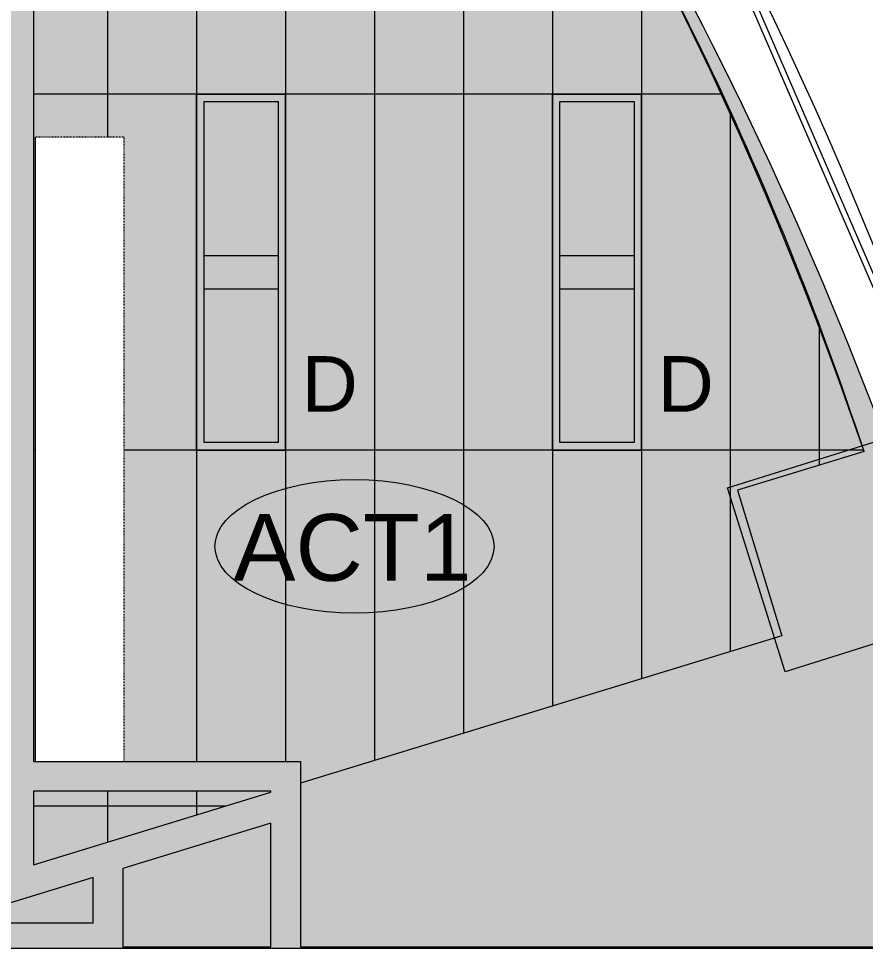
# Model space of a CAD drawing. Header units: inches. Extents: x 50 to 3088, y -595 to 388.
# Drawn here: x 1275.6 to 1389.8, y 18.3 to 144 of the extents above; entities that cross this region are included whole.
import ezdxf

# ---------------------------------------------------------------- set-up
doc = ezdxf.new("R2010")
doc.units = ezdxf.units.IN
doc.header["$MEASUREMENT"] = 0
doc.linetypes.add('Overhead', pattern=[0.15625, 0.09375, -0.0625])
for name, color, linetype, lineweight in [('A-ANNO-NOTE', 131, 'Continuous', 9), ('A-CLNG', 13, 'Continuous', 9), ('A-CLNG-PATT', 13, 'Continuous', 9), ('A-DETL', 90, 'Continuous', 9), ('A-DETL-GENF', 92, 'Continuous', 9), ('A-EXIST-GLAZ', 250, 'Continuous', 9), ('A-WALL', 113, 'Continuous', 13), ('A-WALL-PATT', 111, 'Continuous', 13), ('E-LITE-EQPM', 33, 'Continuous', 9), ('G-ANNO-TEXT', 231, 'Continuous', 9), ('new block- skin dc_dwg', 8, 'Continuous', 9), ('Q-CASE', 31, 'Continuous', 13), ('S-EXIST-COLS', 250, 'Continuous', 9)]:
    doc.layers.add(name, color=color, linetype=linetype, lineweight=lineweight)
doc.styles.add('Arial_1', font='arial.ttf', dxfattribs={"height": 7.5})
doc.styles.add('Arial_2', font='arial.ttf', dxfattribs={"height": 9})

# ---------------------------------------------------------------- blocks, each defined once
blk = doc.blocks.new('Upper Cabinet - Standard Upper Cabinet-1775553-Reflected Ceiling Plan')
at = {"layer": 'Q-CASE'}
blk.add_line((36.94, 0), (-47.26, 0), dxfattribs=at)
at = {"layer": 'Q-CASE', "linetype": 'Overhead', "lineweight": 9}
for p, q in [((36.94, -12), (36.94, 0)), ((-47.26, -12), (36.94, -12))]:
    blk.add_line(p, q, dxfattribs=at)
blk = doc.blocks.new('Rectangular Ceiling Light - Recessed - New 1_ x 4_-1727267-Reflected Ceiling Plan')
at = {"layer": 'E-LITE-EQPM', "lineweight": 20}
for p, q in [((-6.74, -26.34), (-6.74, 21.66)), ((-6.74, 21.66), (5.26, 21.66)), ((5.26, 21.66), (5.26, -26.34)), ((-5.74, -25.34), (-5.74, 20.66)), ((-5.74, 20.66), (4.26, 20.66)), ((4.26, 20.66), (4.26, -25.34)), ((4.26, -0.09), (-5.74, -0.09)), ((4.26, -4.59), (-5.74, -4.59)), ((5.26, -26.34), (-6.74, -26.34)), ((4.26, -25.34), (-5.74, -25.34))]:
    blk.add_line(p, q, dxfattribs=at)
blk = doc.blocks.new('new block- skin dc_dwg-1925045-Reflected Ceiling Plan')
at = {"layer": 'A-EXIST-GLAZ', "flags": 128}
for points in [[(2606.21, 1671.45), (2646.39, 1634.05), (2682.56, 1592.66), (2714.27, 1547.78), (2741.19, 1499.87), (2763.03, 1449.49)], [(2605.75, 1670.85), (2645.85, 1633.52), (2681.96, 1592.2), (2713.63, 1547.38), (2740.52, 1499.53), (2762.31, 1449.27)]]:
    blk.add_lwpolyline(points, dxfattribs=at)
at = {"layer": 'A-WALL', "color": 250, "lineweight": 9}
for centre, radius, start, end in [((2263.32, 1262.82), 534.44, 20.4781, 50.0057), ((2263.32, 1262.82), 534.44, 20.4781, 50.0057), ((2273.64, 1270.09), 511.32, 18.9519, 51.534)]:
    blk.add_arc(centre, radius, start, end, dxfattribs=at)
at = {"layer": 'S-EXIST-COLS', "flags": 128}
blk.add_lwpolyline([(2746.86, 1405.67), (2739.1, 1430.48), (2761.54, 1437.5), (2769.3, 1412.69)], close=True, dxfattribs=at)
blk = doc.blocks.new('FORM Finish Tag - Default w_arrow-62639-Reflected Ceiling Plan')
at = {"layer": 'A-ANNO-NOTE', "lineweight": 20}
blk.add_ellipse((0, 0), major_axis=(-0.196, 0), ratio=0.478314, dxfattribs=at)

msp = doc.modelspace()

# ---------------------------------------------------------------- hatches: boundary and pattern name
at = {"layer": 'A-CLNG-PATT', "lineweight": 13}
h = msp.add_hatch(dxfattribs=at)
h.set_pattern_fill('FP_15', color=256, style=0, pattern_type=2)
h.set_pattern_definition([(90, (1347.595, 85.781), (12, -7e-16), []), (0, (1347.595, 85.78), (0, -48), [])])
h.paths.add_polyline_path([(1277.5924, 29.8495), (1309.5924, 39.6329), (1309.5924, 39.7607), (1277.5924, 39.7607), (1277.5924, 31.8511)], flags=0)
h.paths.add_polyline_path([(1313.5924, 40.8558), (1378.5367, 60.7113), (1372.5239, 80.3782), (1389.5975, 85.5981), (1384.7785, 99.4223), (1379.5089, 113.0812), (1373.7944, 126.5599), (1367.5532, 140.0185), (1360.9347, 153.141), (1353.9473, 165.9376), (1346.6168, 178.3874), (1338.779, 190.7528), (1325.2416, 181.9615), (1277.5924, 181.9615), (1277.5924, 43.7607), (1277.8324, 43.7607), (1277.8324, 127.9615), (1289.8324, 127.9615), (1289.8324, 43.7607), (1313.5924, 43.7607)], flags=0)
h.paths.add_polyline_path([(1354.6531, 85.7813), (1347.5924, 85.7813), (1347.5924, 133.7813), (1359.5924, 133.7813), (1359.5924, 85.7813)], flags=0)
h.paths.add_polyline_path([(1308.0032, 85.7813), (1299.5924, 85.7813), (1299.5924, 133.7813), (1311.5924, 133.7813), (1311.5924, 85.7813)], flags=0)
at = {"layer": 'A-DETL-GENF'}
h = msp.add_hatch(color=254, dxfattribs=at)
h.paths.add_polyline_path([(1410.1542, 18.5865), (1412.9044, 18.5865), (1409.115, 34.3006), (1404.6549, 50.5087), (1400.0976, 65.3426), (1394.878, 80.6413), (1389.191, 95.7724), (1383.042, 110.7216), (1376.4366, 125.475), (1369.3812, 140.0185), (1361.2498, 155.461), (1353.9473, 168.4212), (1345.5834, 182.2537), (1339.6955, 191.348), (1325.2416, 181.9615), (1273.5924, 181.9615), (1273.5924, 210.4121), (1277.5924, 210.3694), (1277.5924, 185.9615), (1324.1125, 185.9977), (1337.5217, 194.7057), (1336.7985, 195.8227), (1327.601, 209.1155), (1317.9995, 222.1195), (1308.0032, 234.8224), (1297.6214, 247.2123), (1286.8639, 259.2775), (1275.7408, 271.0065), (1263.6124, 282.9948), (1251.5531, 294.1902), (1240.2853, 304.0679), (1233.4508, 309.6974), (1230.5064, 305.79), (1208.2604, 305.79), (1208.2604, 210.4121), (1237.5924, 210.4121), (1237.5924, 206.4121), (1200.2604, 206.4121), (1200.2604, 187.9121), (1196.2604, 187.9121), (1196.2604, 206.4121), (1186.5914, 206.4121), (1186.5914, 210.4121), (1192.2604, 210.4121), (1192.2604, 321.4042), (1192.5105, 321.2157), (1201.9375, 333.7259), (1149.7551, 373.0481), (734.0287, 373.0481), (734.0287, 333.9838), (851.9664, 333.9838), (851.9664, 329.9838), (833.9664, 329.9838), (833.9664, 284.4541), (829.9664, 284.4541), (829.9664, 299.4541), (821.9664, 299.4541), (821.9664, 210.4121), (829.9664, 210.4121), (829.9664, 224.4541), (833.9664, 224.4541), (833.9664, 206.4121), (764.5924, 206.4121), (764.5924, 210.4121), (793.9664, 210.4121), (793.9664, 299.4541), (781.9664, 299.4541), (781.9664, 329.9838), (722.5924, 329.9838), (722.5924, 210.4121), (728.5924, 210.4121), (728.5924, 206.4121), (675.7567, 206.4121), (675.7567, 210.4121), (718.5924, 210.4121), (718.5924, 241.4838), (706.5924, 241.4838), (706.5924, 329.9838), (675.7567, 329.9838), (675.7567, 333.9838), (639.7567, 333.9838), (639.7567, 329.9838), (633.5924, 329.9838), (633.5924, 210.4121), (639.7567, 210.4121), (639.7567, 206.4121), (559.5924, 206.4121), (559.5924, 210.4121), (588.0924, 210.4121), (588.0924, 222.4121), (629.5924, 222.4121), (629.5924, 329.9838), (517.3424, 329.9838), (517.3424, 292.3834), (513.8424, 292.3834), (513.8424, 329.9838), (513.5924, 329.9838), (513.5924, 210.4121), (513.8424, 210.4121), (513.8424, 256.3834), (517.3424, 256.3834), (517.3424, 210.4121), (523.5924, 210.4121), (523.5924, 206.4121), (500.5924, 206.4121), (500.5924, 210.4121), (505.8424, 210.4121), (505.8424, 256.3834), (509.3424, 256.3834), (509.3424, 210.4121), (509.5924, 210.4121), (509.5924, 329.9838), (509.3424, 329.9838), (509.3424, 292.3834), (505.8424, 292.3834), (505.8424, 329.9838), (409.5924, 329.9838), (409.5924, 195.3627), (445.5924, 195.3627), (445.5924, 210.4121), (464.5924, 210.4121), (464.5924, 206.4121), (449.5924, 206.4121), (449.5924, 145.9615), (482.5924, 145.9615), (482.5924, 141.9615), (445.5924, 141.9615), (445.5924, 156.9615), (409.5924, 156.9615), (409.5924, 22.5732), (525.8424, 22.5732), (525.8424, 64.4236), (529.3424, 64.4236), (529.3424, 22.5732), (529.5924, 22.5732), (529.5924, 141.9615), (529.3424, 141.9615), (529.3424, 100.1111), (525.8424, 100.1111), (525.8424, 141.9615), (518.5924, 141.9615), (518.5924, 145.9615), (539.5924, 145.9615), (539.5924, 141.9615), (533.5924, 141.9615), (533.5924, 22.5732), (646.8424, 22.5732), (646.8424, 64.1111), (650.3424, 64.1111), (650.3424, 22.5732), (650.5924, 22.5732), (650.5924, 99.6468), (650.3424, 99.8352), (650.3424, 98.7041), (646.8424, 98.7041), (646.8424, 102.4726), (631.5924, 113.9643), (631.5924, 129.9615), (595.6128, 129.9615), (595.6128, 141.9615), (575.5924, 141.9615), (575.5924, 145.9615), (731.5924, 145.9615), (731.5924, 141.9615), (711.0924, 141.9615), (711.0924, 129.9615), (669.0924, 129.9615), (669.0924, 120.8975), (654.5924, 101.6411), (654.5924, 22.5732), (773.8424, 22.5732), (773.8424, 64.1111), (777.3424, 64.1111), (777.3424, 22.5732), (777.5924, 22.5732), (777.5924, 141.9615), (777.3424, 141.9615), (777.3424, 98.1111), (773.8424, 98.1111), (773.8424, 141.9615), (767.5924, 141.9615), (767.5924, 145.9615), (995.5303, 145.9615), (995.5303, 141.9615), (974.5303, 141.9615), (974.5303, 129.9615), (905.5924, 129.9615), (905.5924, 22.5732), (1037.7803, 22.5732), (1037.7803, 64.1111), (1041.2803, 64.1111), (1041.2803, 22.5732), (1041.5303, 22.5732), (1041.5303, 141.9615), (1041.2803, 141.9615), (1041.2803, 97.2204), (1037.7803, 97.2204), (1037.7803, 141.9615), (1031.5303, 141.9615), (1031.5303, 145.9615), (1095.5924, 145.9615), (1095.5924, 141.9615), (1077.5914, 141.9615), (1077.5914, 125.2775), (1065.5287, 109.838), (1065.5287, 22.5732), (1137.5924, 22.5732), (1137.5924, 141.9615), (1131.5924, 141.9615), (1131.5924, 145.9615), (1147.5924, 145.9615), (1147.5924, 141.9615), (1141.5924, 141.9615), (1141.5924, 22.5732), (1253.7928, 22.5732), (1269.7803, 27.4611), (1269.7803, 64.1111), (1273.2803, 64.1111), (1273.2803, 28.5312), (1273.5924, 28.6266), (1273.5924, 141.9615), (1273.5303, 141.9615), (1273.5303, 98.1111), (1269.5303, 98.1111), (1269.5303, 129.9615), (1215.5303, 129.9615), (1215.5303, 141.9615), (1183.5924, 141.9615), (1183.5924, 145.9615), (1196.2604, 145.9615), (1196.2604, 151.9121), (1200.2604, 151.9121), (1200.2604, 145.9615), (1277.5924, 145.9615), (1277.5924, 43.7607), (1277.8324, 43.7607), (1277.8324, 127.9615), (1289.8324, 127.9615), (1289.8324, 43.7607), (1313.5924, 43.7607), (1313.5924, 39.7607), (1277.5924, 39.7607), (1277.5924, 29.8495), (1309.5924, 39.6329), (1309.5924, 35.4501), (1254.4342, 18.5865), (1409.115, 18.5865)], flags=0)
h.paths.add_polyline_path([(1045.5303, 22.5732), (1061.5287, 22.5732), (1061.5287, 105.5791), (1045.5303, 105.5791), (1045.5303, 23.5838)], flags=0)
h.paths.add_polyline_path([(651.391, 104.0535), (665.0924, 122.2359), (665.0924, 141.9615), (635.5924, 141.9615), (635.5924, 115.9587), (650.5924, 104.6554)], flags=0)
h.paths.add_polyline_path([(1060.2504, 109.5791), (1073.5914, 126.6548), (1073.5914, 141.9615), (1045.5303, 141.9615), (1045.5303, 109.5791)], flags=0)
h.paths.add_polyline_path([(409.5924, 172.9615), (445.5924, 172.9615), (445.5924, 179.4121), (409.5924, 179.4121)], flags=0)
h.paths.add_polyline_path([(967.7, 206.4121), (967.7, 210.4121), (973.7, 210.4121), (973.7, 318.54), (897.9664, 318.54), (897.9664, 210.4121), (931.7, 210.4121), (931.7, 206.4121), (893.9664, 206.4121), (893.9664, 329.9838), (887.9664, 329.9838), (887.9664, 333.9838), (893.9664, 333.9838), (893.9664, 372.0181), (897.9664, 372.0181), (897.9664, 334.54), (975.9664, 334.54), (975.9664, 322.54), (1024.6845, 322.54), (1024.6845, 334.54), (1102.6845, 334.54), (1102.7164, 210.4121), (1150.5914, 210.4121), (1150.5914, 206.4121), (1023.7, 206.4121), (1023.7, 210.4121), (1086.7164, 210.4121), (1086.7164, 318.54), (977.7, 318.54), (977.7, 210.4121), (987.7, 210.4121), (987.7, 206.4121), (973.7, 206.4121)], flags=0)
h.paths.add_polyline_path([(828.8997, 303.4541), (829.9664, 303.4541), (829.9664, 329.9838), (785.9664, 329.9838), (785.9664, 303.4541), (828.7445, 303.4541)], flags=0)
h.paths.add_polyline_path([(1221.524, 309.79), (1228.5121, 309.79), (1230.3605, 312.243), (1227.1258, 314.8731), (1221.7196, 319.0542), (1214.7386, 309.79), (1219.0066, 309.79)], flags=0)
h.paths.add_polyline_path([(1196.2604, 309.79), (1207.6729, 309.79), (1196.2604, 318.3899), (1196.2604, 312.2346)], flags=0)
h.paths.add_polyline_path([(1211.3922, 311.9958), (1218.5553, 321.5015), (1214.7386, 324.4397), (1205.1759, 331.3767), (1198.1123, 322.003), (1211.0754, 312.2346)], flags=0)
at = {"layer": 'A-WALL-PATT'}
h = msp.add_hatch(color=8, dxfattribs=at)
h.paths.add_polyline_path([(1273.5924, 28.6266), (1277.5924, 29.8495), (1277.5924, 145.9615), (1273.5924, 145.9615), (1273.5924, 29.8495)], flags=0)
h.paths.add_polyline_path([(1277.5924, 181.9615), (1277.5924, 206.4121), (1273.5924, 206.4121), (1273.5924, 181.9615), (1277.5115, 181.9615)], flags=0)
for points in [[(1277.7553, 39.7607), (1313.5924, 39.7607), (1313.5924, 43.7607), (1277.5924, 43.7607), (1277.5924, 39.7607)], [(1252.3463, 17.9482), (1309.5924, 35.4501), (1309.5924, 39.6329), (1253.7928, 22.5732), (1252.3659, 18.0107)]]:
    msp.add_hatch(color=8, dxfattribs=at).paths.add_polyline_path(points, flags=0)

# ---------------------------------------------------------------- linework, layer by layer
at = {"layer": 'A-CLNG', "lineweight": 13}
for p, q in [((1299.5924, 133.7813), (1299.5924, 85.7813)), ((1311.5924, 133.7813), (1299.5924, 133.7813)), ((1311.5924, 85.7813), (1311.5924, 133.7813)), ((1347.5924, 133.7813), (1347.5924, 85.7813)), ((1359.5924, 133.7813), (1347.5924, 133.7813)), ((1359.5924, 85.7813), (1359.5924, 133.7813)), ((1299.5924, 85.7813), (1311.5924, 85.7813)), ((1347.5924, 85.7813), (1359.5924, 85.7813)), ((1389.5975, 85.5981), (1372.5239, 80.3782)), ((1372.5239, 80.3782), (1378.5367, 60.7113)), ((1378.5367, 60.7113), (1313.5924, 40.8558))]:
    msp.add_line(p, q, dxfattribs=at)
msp.add_arc((965.6044, -54.4496), 446.5238, 18.278735, 33.307779, dxfattribs=at)
at = {"layer": 'A-DETL', "lineweight": 13}
msp.add_line((1254.4342, 18.5865), (1412.9044, 18.5865), dxfattribs=at)
msp.add_arc((899.5384, -96.8968), 526.1949, 12.677831, 33.219478, dxfattribs=at)
at = {"layer": 'A-WALL', "color": 7, "lineweight": 20}
for p, q in [((1277.5924, 145.9615), (1277.5924, 43.7607)), ((1277.5924, 43.7607), (1313.5924, 43.7607)), ((1313.5924, 43.7607), (1313.5924, 18.7607)), ((1277.5924, 39.7607), (1277.5924, 29.8495)), ((1309.5924, 39.7607), (1277.5924, 39.7607)), ((1277.5924, 29.8495), (1309.5924, 39.6329)), ((1309.5924, 39.6329), (1309.5924, 39.7607)), ((1309.5924, 35.4501), (1289.6567, 29.3552)), ((1309.5924, 18.7607), (1309.5924, 35.4501)), ((1289.6567, 29.3552), (1289.6567, 18.7607)), ((1285.6567, 28.1322), (1265.6342, 22.0107)), ((1285.6567, 22.0107), (1285.6567, 28.1322)), ((1265.6342, 22.0107), (1285.6567, 22.0107)), ((1289.6567, 18.7607), (1309.5924, 18.7607)), ((1313.5924, 18.7607), (1402.8671, 18.7607))]:
    msp.add_line(p, q, dxfattribs=at)

# ---------------------------------------------------------------- block references
at = {"layer": 'A-ANNO-NOTE', "lineweight": 20, "xscale": 96, "yscale": 96, "zscale": 96}
msp.add_blockref('FORM Finish Tag - Default w_arrow-62639-Reflected Ceiling Plan', (1320.8847, 72.7852), dxfattribs=at)
at = {"layer": 'E-LITE-EQPM', "lineweight": 20, "rotation": 180}
for p in [(1304.856, 107.4401), (1352.856, 107.4401)]:
    msp.add_blockref('Rectangular Ceiling Light - Recessed - New 1_ x 4_-1727267-Reflected Ceiling Plan', p, dxfattribs=at)
at = {"layer": 'new block- skin dc_dwg', "color": 250}
msp.add_blockref('new block- skin dc_dwg-1925045-Reflected Ceiling Plan', (-1367.9073, -1349.7893), dxfattribs=at)
at = {"layer": 'Q-CASE', "rotation": 90}
msp.add_blockref('Upper Cabinet - Standard Upper Cabinet-1775553-Reflected Ceiling Plan', (1277.8324, 91.023), dxfattribs=at)

# ---------------------------------------------------------------- texts
at = {"layer": 'A-ANNO-NOTE', "insert": (1320.6168, 77.139), "char_height": 9, "width": 38.344907, "attachment_point": 2, "line_spacing_factor": 0.941778, "style": 'Arial_2'}
msp.add_mtext('ACT1', dxfattribs=at)
at = {"layer": 'G-ANNO-TEXT', "color": 7, "char_height": 7.5, "width": 9.393, "attachment_point": 1, "style": 'Arial_1'}
for insert in [(1313.7737, 98.443), (1361.7737, 98.443)]:
    msp.add_mtext('D', dxfattribs=dict(at, insert=insert))

doc.saveas('drawing.dxf')
